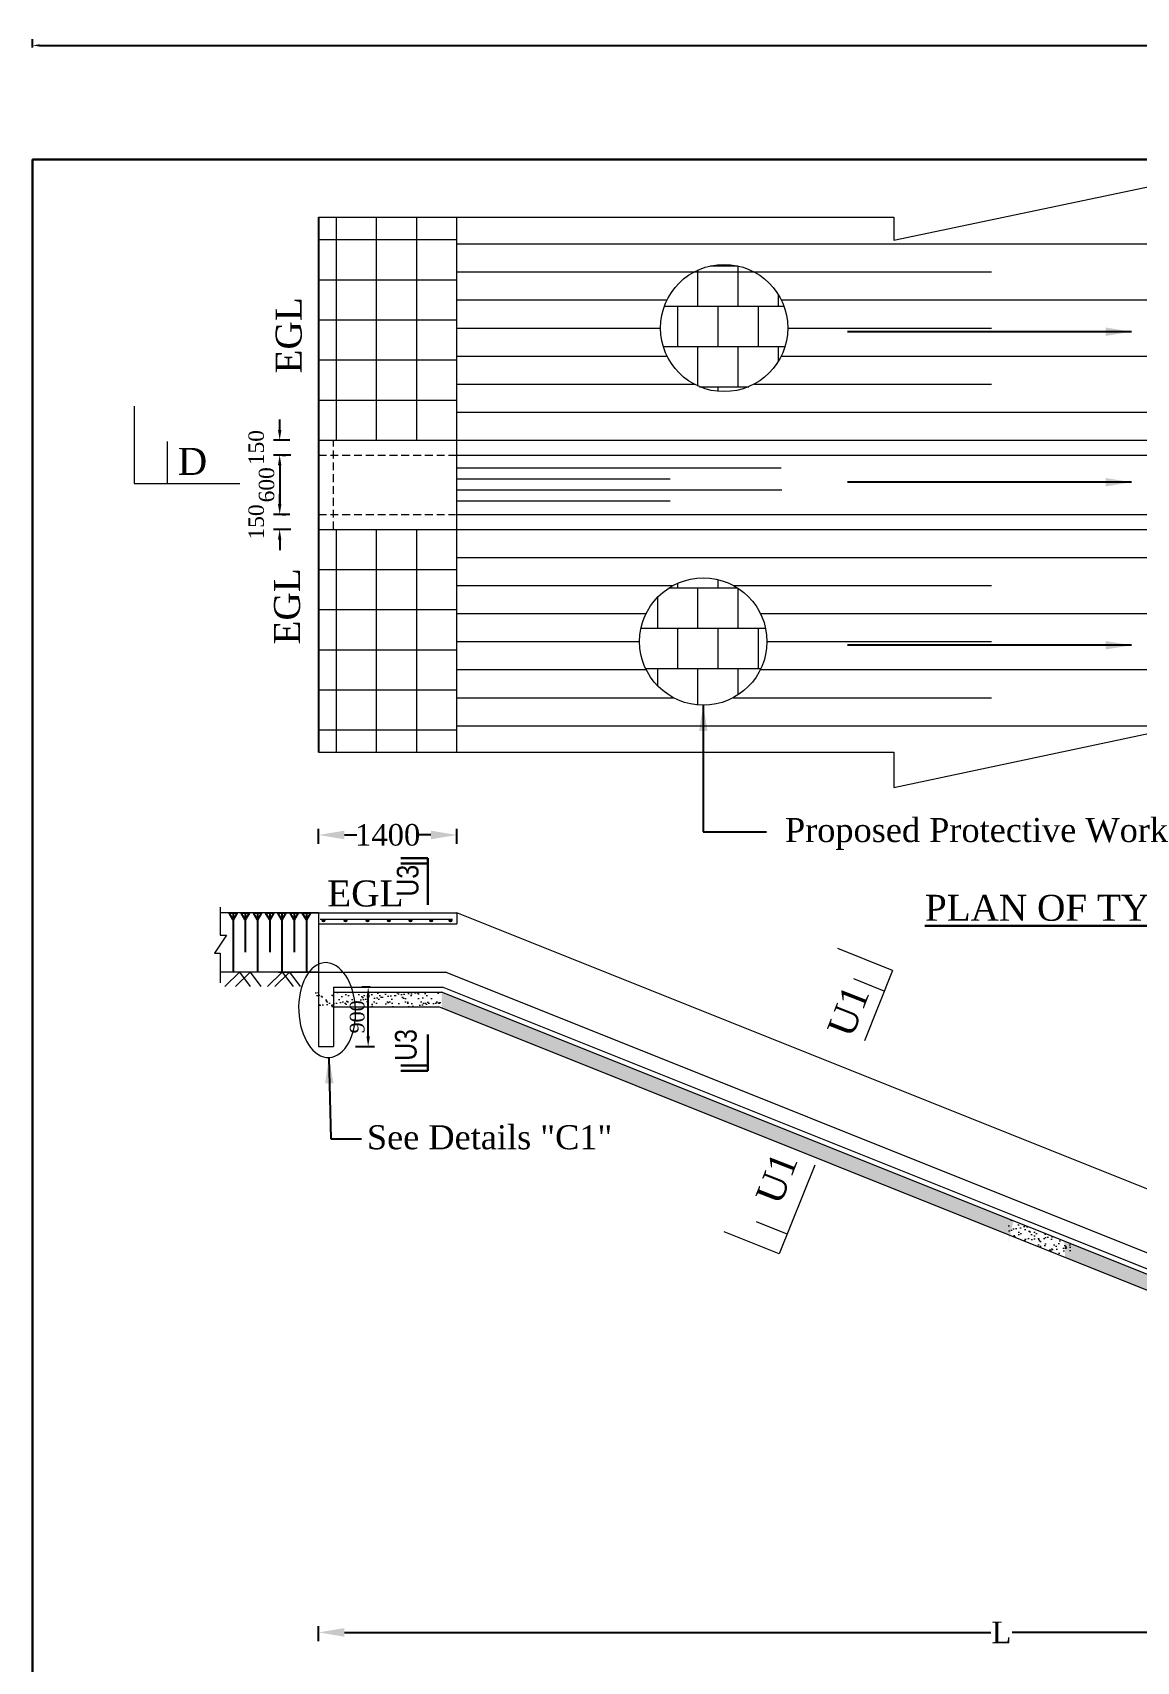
# Model space of a CAD drawing. Header units: metres. Extents: x -1354 to 3686, y -9962 to -7697.
# Drawn here: x 1433 to 1497.1, y -8998.7 to -8904.2 of the extents above; entities that cross this region are included whole.
import ezdxf

# ---------------------------------------------------------------- set-up
doc = ezdxf.new("R2010")
doc.units = ezdxf.units.M
doc.linetypes.add('DASHEDX2', pattern=[38.1, 25.4, -12.7])
doc.layers.add('Blocks', color=11, linetype='Continuous', lineweight=9)
doc.layers.add('Layer1', color=7, linetype='Continuous', lineweight=13)
doc.layers.add('LINE', color=7, linetype='Continuous')
doc.styles.get("Standard").update_dxf_attribs({"font": 'times.ttf'})
doc.styles.add('TIMES', font='ARIALN.TTF')
doc.dimstyles.get("Standard").update_dxf_attribs({"dimtxt": 0.5, "dimasz": 0.4075, "dimexe": 0.364, "dimexo": 0.219, "dimgap": 0.09, "dimtad": 0, "dimdec": 0, "dimlfac": 1000, "dimzin": 0, "dimdsep": 46, "dimtxsty": 'Standard', "dimcen": 0.09, "dimadec": 0, "dimazin": 0, "dimtfac": 1, "dimtdec": 0, "dimtofl": 0, "dimtmove": 0, "dimatfit": 3, "dimfxl": 1, "dimtolj": 1, "dimtzin": 0, "dimarcsym": 0})
pattern_1 = [(37.5, (1600.14405, -9607.9123), (-0.01840036, 0.56282522), [0, -0.443992, 0, -0.49657, 0, -0.4746625]), (7.5, (1600.14405, -9607.9123), (0.5169518, 0.8243489), [0, -0.239522, 0, -0.400177, 0, -0.1533525]), (327.5, (1599.78476, -9607.9123), (0.90964123, 0.00165276), [0, -0.14605, 0, -0.52578, 0, -0.686435]), (317.5, (1599.7848, -9607.9123), (0.8780899, 0.2563687), [0, -0.073025, 0, -0.344678, 0, -0.394335])]
pattern_2 = [(37.5, (1600.14405, -9612.56576), (-0.01840036, 0.56282522), [0, -0.443992, 0, -0.49657, 0, -0.4746625]), (7.5, (1600.14405, -9612.5658), (0.5169518, 0.8243489), [0, -0.239522, 0, -0.400177, 0, -0.1533525]), (327.5, (1599.78476, -9612.56576), (0.90964123, 0.00165276), [0, -0.14605, 0, -0.52578, 0, -0.686435]), (317.5, (1599.7848, -9612.5658), (0.8780899, 0.2563687), [0, -0.073025, 0, -0.344678, 0, -0.394335])]

# ---------------------------------------------------------------- blocks, each defined once
blk = doc.blocks.new('*D191')
at = {"layer": 'Blocks', "color": 0, "lineweight": -2, "ltscale": 0.5}
for p, q in [((1433.036, -8905.081), (1433.036, -8904.597)), ((1624.794, -8905.081), (1624.794, -8904.597))]:
    blk.add_line(p, q, dxfattribs=at)
at = {"layer": 'Blocks', "color": 0, "linetype": 'ByBlock', "lineweight": -2, "ltscale": 0.5}
for p, q in [((1433.443, -8904.961), (1527.475, -8904.961)), ((1624.387, -8904.961), (1530.355, -8904.961))]:
    blk.add_line(p, q, dxfattribs=at)
at = {"layer": 'Blocks', "color": 0, "linetype": 'ByBlock', "lineweight": -3, "ltscale": 0.5}
for points in [[(1433.443, -8904.893), (1433.443, -8905.029), (1433.036, -8904.961)], [(1624.387, -8904.893), (1624.387, -8905.029), (1624.794, -8904.961)]]:
    blk.add_solid(points, dxfattribs=at)
at = {"layer": 'Defpoints', "color": 0, "linetype": 'ByBlock', "lineweight": -3, "ltscale": 0.5}
for p in [(1624.794, -8904.961), (1433.036, -8911.588), (1624.794, -8911.588)]:
    blk.add_point(p, dxfattribs=at)
at = {"layer": 'Blocks', "color": 0, "linetype": 'ByBlock', "lineweight": -2, "ltscale": 0.5, "insert": (1528.915, -8904.961), "char_height": 0.5, "attachment_point": 5}
blk.add_mtext('\\A1;191.76 m', dxfattribs=at)
blk = doc.blocks.new('A$C734E4CAF')
at = {"layer": 'Blocks', "lineweight": 13, "ltscale": 0.002}
h = blk.add_hatch(dxfattribs=at)
h.set_pattern_fill('AR-B88', color=0, scale=0.01, style=0)
h.set_pattern_definition([(0, (108.2436, -569.4196), (0, 2.032), []), (90, (108.2436, -569.4196), (-1.016, 2.032), [2.032, -2.032])])
h.paths.add_polyline_path([(-3.211, 0, 1), (3.211, 0, 1)])
at = {"layer": 'Blocks', "color": 0, "lineweight": 13, "ltscale": 0.05}
blk.add_circle((0, 0), 3.211, dxfattribs=at)
blk = doc.blocks.new('*D213')
at = {"layer": 'Blocks', "color": 0, "lineweight": -2, "ltscale": 0.5}
for p, q in [((1447.52, -8928.735), (1447.738, -8928.735)), ((1447.374, -8929.335), (1447.374, -8931.585)), ((1447.52, -8932.185), (1447.738, -8932.185))]:
    blk.add_line(p, q, dxfattribs=at)
at = {"layer": 'Blocks', "color": 0, "lineweight": -3, "ltscale": 0.5}
for points in [[(1447.274, -8929.335), (1447.474, -8929.335), (1447.374, -8928.735)], [(1447.274, -8931.585), (1447.474, -8931.585), (1447.374, -8932.185)]]:
    blk.add_solid(points, dxfattribs=at)
at = {"layer": 'Defpoints', "color": 0, "lineweight": -3, "ltscale": 0.5}
for p in [(1447.301, -8928.735), (1447.301, -8932.185), (1447.374, -8932.185)]:
    blk.add_point(p, dxfattribs=at)
at = {"layer": 'Blocks', "color": 0, "lineweight": 30, "ltscale": 0.5, "insert": (1446.616, -8930.46), "char_height": 0.9, "attachment_point": 5, "rotation": 90}
blk.add_mtext('\\A1;600', dxfattribs=at)
blk = doc.blocks.new('*D214')
at = {"layer": 'Blocks', "color": 0, "lineweight": -2, "ltscale": 0.5}
for p, q in [((1447.374, -8927.273), (1447.374, -8926.673)), ((1447.964, -8927.873), (1447.01, -8927.873)), ((1448.012, -8928.735), (1447.01, -8928.735)), ((1447.374, -8929.335), (1447.374, -8929.935))]:
    blk.add_line(p, q, dxfattribs=at)
at = {"layer": 'Blocks', "color": 0, "lineweight": -3, "ltscale": 0.5}
for points in [[(1447.274, -8927.273), (1447.474, -8927.273), (1447.374, -8927.873)], [(1447.274, -8929.335), (1447.474, -8929.335), (1447.374, -8928.735)]]:
    blk.add_solid(points, dxfattribs=at)
at = {"layer": 'Defpoints', "color": 0, "lineweight": -3, "ltscale": 0.5}
for p in [(1447.374, -8928.735), (1448.183, -8927.873), (1448.231, -8928.735)]:
    blk.add_point(p, dxfattribs=at)
at = {"layer": 'Blocks', "color": 0, "lineweight": 30, "ltscale": 0.5, "insert": (1446.016, -8928.304), "char_height": 0.9, "attachment_point": 5, "rotation": 90}
blk.add_mtext('\\A1;150', dxfattribs=at)
blk = doc.blocks.new('*D215')
at = {"layer": 'Blocks', "color": 0, "lineweight": -2, "ltscale": 0.5}
for p, q in [((1447.374, -8931.585), (1447.374, -8930.985)), ((1447.964, -8932.185), (1447.01, -8932.185)), ((1448.012, -8933.048), (1447.01, -8933.048)), ((1447.374, -8933.648), (1447.374, -8934.248))]:
    blk.add_line(p, q, dxfattribs=at)
at = {"layer": 'Blocks', "color": 0, "lineweight": -3, "ltscale": 0.5}
for points in [[(1447.274, -8931.585), (1447.474, -8931.585), (1447.374, -8932.185)], [(1447.274, -8933.648), (1447.474, -8933.648), (1447.374, -8933.048)]]:
    blk.add_solid(points, dxfattribs=at)
at = {"layer": 'Defpoints', "color": 0, "lineweight": -3, "ltscale": 0.5}
for p in [(1448.183, -8932.185), (1447.374, -8933.048), (1448.231, -8933.048)]:
    blk.add_point(p, dxfattribs=at)
at = {"layer": 'Blocks', "color": 0, "lineweight": 30, "ltscale": 0.5, "insert": (1446.016, -8932.617), "char_height": 0.9, "attachment_point": 5, "rotation": 90}
blk.add_mtext('\\A1;150', dxfattribs=at)
blk = doc.blocks.new('*D226')
at = {"layer": 'Blocks', "color": 0, "lineweight": -2, "ltscale": 0.5}
for p, q in [((1452.622, -8959.617), (1452.145, -8959.617)), ((1452.509, -8962.467), (1452.509, -8960.217)), ((1451.769, -8963.067), (1452.873, -8963.067))]:
    blk.add_line(p, q, dxfattribs=at)
at = {"layer": 'Blocks', "color": 0, "lineweight": -3, "ltscale": 0.5}
for points in [[(1452.409, -8960.217), (1452.609, -8960.217), (1452.509, -8959.617)], [(1452.409, -8962.467), (1452.609, -8962.467), (1452.509, -8963.067)]]:
    blk.add_solid(points, dxfattribs=at)
at = {"layer": 'Defpoints', "color": 0, "lineweight": -3, "ltscale": 0.5}
for p in [(1452.509, -8959.617), (1452.841, -8959.617), (1451.55, -8963.067)]:
    blk.add_point(p, dxfattribs=at)
at = {"layer": 'Blocks', "color": 0, "lineweight": 30, "ltscale": 0.5, "insert": (1451.875, -8961.342), "char_height": 0.85, "attachment_point": 5, "rotation": 90}
blk.add_mtext('\\A1;900', dxfattribs=at)
blk = doc.blocks.new('*D227')
at = {"layer": 'Blocks', "color": 0, "lineweight": -2, "ltscale": 0.5}
for p, q in [((1528.878, -8992.988), (1528.878, -8997.43)), ((1449.631, -8997.57), (1449.631, -8996.702)), ((1451.131, -8997.066), (1488.639, -8997.066)), ((1527.378, -8997.066), (1489.87, -8997.066))]:
    blk.add_line(p, q, dxfattribs=at)
at = {"layer": 'Blocks', "color": 0, "lineweight": -3, "ltscale": 0.5}
for points in [[(1451.131, -8996.816), (1451.131, -8997.316), (1449.631, -8997.066)], [(1527.378, -8996.816), (1527.378, -8997.316), (1528.878, -8997.066)]]:
    blk.add_solid(points, dxfattribs=at)
at = {"layer": 'Defpoints', "color": 0, "lineweight": -3, "ltscale": 0.5}
for p in [(1528.878, -8992.769), (1528.878, -8997.066), (1449.631, -8997.789)]:
    blk.add_point(p, dxfattribs=at)
at = {"layer": 'Blocks', "color": 0, "lineweight": 30, "ltscale": 0.5, "insert": (1489.255, -8997.066), "char_height": 1.25, "attachment_point": 5}
blk.add_mtext('\\A1;L', dxfattribs=at)
blk = doc.blocks.new('*D228')
at = {"layer": 'Blocks', "color": 0, "lineweight": -2, "ltscale": 0.5}
for p, q in [((1449.631, -8951.289), (1449.631, -8950.421)), ((1457.653, -8951.289), (1457.653, -8950.421)), ((1451.131, -8950.785), (1451.847, -8950.785)), ((1456.153, -8950.785), (1455.437, -8950.785))]:
    blk.add_line(p, q, dxfattribs=at)
at = {"layer": 'Blocks', "color": 0, "lineweight": -3, "ltscale": 0.5}
for points in [[(1451.131, -8950.535), (1451.131, -8951.035), (1449.631, -8950.785)], [(1456.153, -8950.535), (1456.153, -8951.035), (1457.653, -8950.785)]]:
    blk.add_solid(points, dxfattribs=at)
at = {"layer": 'Defpoints', "color": 0, "lineweight": -3, "ltscale": 0.5}
for p in [(1457.653, -8950.785), (1449.631, -8951.508), (1457.653, -8951.508)]:
    blk.add_point(p, dxfattribs=at)
at = {"layer": 'Blocks', "color": 0, "lineweight": 30, "ltscale": 0.5, "insert": (1453.642, -8950.785), "char_height": 1.25, "attachment_point": 5}
blk.add_mtext('\\A1;1400', dxfattribs=at)
blk = doc.blocks.new('*D318')
at = {"layer": 'Blocks', "color": 0, "lineweight": -2, "ltscale": 0.5}
for p, q in [((1433.036, -8905.081), (1433.036, -8904.597)), ((1624.794, -8905.081), (1624.794, -8904.597))]:
    blk.add_line(p, q, dxfattribs=at)
at = {"layer": 'Blocks', "color": 0, "linetype": 'ByBlock', "lineweight": -2, "ltscale": 0.5}
for p, q in [((1433.443, -8904.961), (1527.475, -8904.961)), ((1624.387, -8904.961), (1530.355, -8904.961))]:
    blk.add_line(p, q, dxfattribs=at)
at = {"layer": 'Blocks', "color": 0, "linetype": 'ByBlock', "lineweight": -3, "ltscale": 0.5}
for points in [[(1433.443, -8904.893), (1433.443, -8905.029), (1433.036, -8904.961)], [(1624.387, -8904.893), (1624.387, -8905.029), (1624.794, -8904.961)]]:
    blk.add_solid(points, dxfattribs=at)
at = {"layer": 'Defpoints', "color": 0, "linetype": 'ByBlock', "lineweight": -3, "ltscale": 0.5}
for p in [(1624.794, -8904.961), (1433.036, -8911.588), (1624.794, -8911.588)]:
    blk.add_point(p, dxfattribs=at)
at = {"layer": 'Blocks', "color": 0, "linetype": 'ByBlock', "lineweight": -2, "ltscale": 0.5, "insert": (1528.915, -8904.961), "char_height": 0.5, "attachment_point": 5}
blk.add_mtext('\\A1;191.76 m', dxfattribs=at)
blk = doc.blocks.new('*D340')
at = {"layer": 'Blocks', "color": 0, "lineweight": -2, "ltscale": 0.5}
for p, q in [((1447.52, -8928.735), (1447.738, -8928.735)), ((1447.374, -8929.335), (1447.374, -8931.585)), ((1447.52, -8932.185), (1447.738, -8932.185))]:
    blk.add_line(p, q, dxfattribs=at)
at = {"layer": 'Blocks', "color": 0, "lineweight": -3, "ltscale": 0.5}
for points in [[(1447.274, -8929.335), (1447.474, -8929.335), (1447.374, -8928.735)], [(1447.274, -8931.585), (1447.474, -8931.585), (1447.374, -8932.185)]]:
    blk.add_solid(points, dxfattribs=at)
at = {"layer": 'Defpoints', "color": 0, "lineweight": -3, "ltscale": 0.5}
for p in [(1447.301, -8928.735), (1447.301, -8932.185), (1447.374, -8932.185)]:
    blk.add_point(p, dxfattribs=at)
at = {"layer": 'Blocks', "color": 0, "lineweight": 30, "ltscale": 0.5, "insert": (1446.616, -8930.46), "char_height": 0.9, "attachment_point": 5, "rotation": 90}
blk.add_mtext('\\A1;600', dxfattribs=at)
blk = doc.blocks.new('*D341')
at = {"layer": 'Blocks', "color": 0, "lineweight": -2, "ltscale": 0.5}
for p, q in [((1447.374, -8927.273), (1447.374, -8926.673)), ((1447.964, -8927.873), (1447.01, -8927.873)), ((1448.012, -8928.735), (1447.01, -8928.735)), ((1447.374, -8929.335), (1447.374, -8929.935))]:
    blk.add_line(p, q, dxfattribs=at)
at = {"layer": 'Blocks', "color": 0, "lineweight": -3, "ltscale": 0.5}
for points in [[(1447.274, -8927.273), (1447.474, -8927.273), (1447.374, -8927.873)], [(1447.274, -8929.335), (1447.474, -8929.335), (1447.374, -8928.735)]]:
    blk.add_solid(points, dxfattribs=at)
at = {"layer": 'Defpoints', "color": 0, "lineweight": -3, "ltscale": 0.5}
for p in [(1447.374, -8928.735), (1448.183, -8927.873), (1448.231, -8928.735)]:
    blk.add_point(p, dxfattribs=at)
at = {"layer": 'Blocks', "color": 0, "lineweight": 30, "ltscale": 0.5, "insert": (1446.016, -8928.304), "char_height": 0.9, "attachment_point": 5, "rotation": 90}
blk.add_mtext('\\A1;150', dxfattribs=at)
blk = doc.blocks.new('*D342')
at = {"layer": 'Blocks', "color": 0, "lineweight": -2, "ltscale": 0.5}
for p, q in [((1447.374, -8931.585), (1447.374, -8930.985)), ((1447.964, -8932.185), (1447.01, -8932.185)), ((1448.012, -8933.048), (1447.01, -8933.048)), ((1447.374, -8933.648), (1447.374, -8934.248))]:
    blk.add_line(p, q, dxfattribs=at)
at = {"layer": 'Blocks', "color": 0, "lineweight": -3, "ltscale": 0.5}
for points in [[(1447.274, -8931.585), (1447.474, -8931.585), (1447.374, -8932.185)], [(1447.274, -8933.648), (1447.474, -8933.648), (1447.374, -8933.048)]]:
    blk.add_solid(points, dxfattribs=at)
at = {"layer": 'Defpoints', "color": 0, "lineweight": -3, "ltscale": 0.5}
for p in [(1448.183, -8932.185), (1447.374, -8933.048), (1448.231, -8933.048)]:
    blk.add_point(p, dxfattribs=at)
at = {"layer": 'Blocks', "color": 0, "lineweight": 30, "ltscale": 0.5, "insert": (1446.016, -8932.617), "char_height": 0.9, "attachment_point": 5, "rotation": 90}
blk.add_mtext('\\A1;150', dxfattribs=at)
blk = doc.blocks.new('*D353')
at = {"layer": 'Blocks', "color": 0, "lineweight": -2, "ltscale": 0.5}
for p, q in [((1452.622, -8959.617), (1452.145, -8959.617)), ((1452.509, -8962.467), (1452.509, -8960.217)), ((1451.769, -8963.067), (1452.873, -8963.067))]:
    blk.add_line(p, q, dxfattribs=at)
at = {"layer": 'Blocks', "color": 0, "lineweight": -3, "ltscale": 0.5}
for points in [[(1452.409, -8960.217), (1452.609, -8960.217), (1452.509, -8959.617)], [(1452.409, -8962.467), (1452.609, -8962.467), (1452.509, -8963.067)]]:
    blk.add_solid(points, dxfattribs=at)
at = {"layer": 'Defpoints', "color": 0, "lineweight": -3, "ltscale": 0.5}
for p in [(1452.509, -8959.617), (1452.841, -8959.617), (1451.55, -8963.067)]:
    blk.add_point(p, dxfattribs=at)
at = {"layer": 'Blocks', "color": 0, "lineweight": 30, "ltscale": 0.5, "insert": (1451.875, -8961.342), "char_height": 0.85, "attachment_point": 5, "rotation": 90}
blk.add_mtext('\\A1;900', dxfattribs=at)
blk = doc.blocks.new('*D354')
at = {"layer": 'Blocks', "color": 0, "lineweight": -2, "ltscale": 0.5}
for p, q in [((1528.878, -8992.988), (1528.878, -8997.43)), ((1449.631, -8997.57), (1449.631, -8996.702)), ((1451.131, -8997.066), (1488.639, -8997.066)), ((1527.378, -8997.066), (1489.87, -8997.066))]:
    blk.add_line(p, q, dxfattribs=at)
at = {"layer": 'Blocks', "color": 0, "lineweight": -3, "ltscale": 0.5}
for points in [[(1451.131, -8996.816), (1451.131, -8997.316), (1449.631, -8997.066)], [(1527.378, -8996.816), (1527.378, -8997.316), (1528.878, -8997.066)]]:
    blk.add_solid(points, dxfattribs=at)
at = {"layer": 'Defpoints', "color": 0, "lineweight": -3, "ltscale": 0.5}
for p in [(1528.878, -8992.769), (1528.878, -8997.066), (1449.631, -8997.789)]:
    blk.add_point(p, dxfattribs=at)
at = {"layer": 'Blocks', "color": 0, "lineweight": 30, "ltscale": 0.5, "insert": (1489.255, -8997.066), "char_height": 1.25, "attachment_point": 5}
blk.add_mtext('\\A1;L', dxfattribs=at)
blk = doc.blocks.new('*D355')
at = {"layer": 'Blocks', "color": 0, "lineweight": -2, "ltscale": 0.5}
for p, q in [((1449.631, -8951.289), (1449.631, -8950.421)), ((1457.653, -8951.289), (1457.653, -8950.421)), ((1451.131, -8950.785), (1451.847, -8950.785)), ((1456.153, -8950.785), (1455.437, -8950.785))]:
    blk.add_line(p, q, dxfattribs=at)
at = {"layer": 'Blocks', "color": 0, "lineweight": -3, "ltscale": 0.5}
for points in [[(1451.131, -8950.535), (1451.131, -8951.035), (1449.631, -8950.785)], [(1456.153, -8950.535), (1456.153, -8951.035), (1457.653, -8950.785)]]:
    blk.add_solid(points, dxfattribs=at)
at = {"layer": 'Defpoints', "color": 0, "lineweight": -3, "ltscale": 0.5}
for p in [(1457.653, -8950.785), (1449.631, -8951.508), (1457.653, -8951.508)]:
    blk.add_point(p, dxfattribs=at)
at = {"layer": 'Blocks', "color": 0, "lineweight": 30, "ltscale": 0.5, "insert": (1453.642, -8950.785), "char_height": 1.25, "attachment_point": 5}
blk.add_mtext('\\A1;1400', dxfattribs=at)

msp = doc.modelspace()

# ---------------------------------------------------------------- hatches: boundary and pattern name
at = {"layer": 'Blocks', "lineweight": 13, "ltscale": 0.05}
for points in [[(1449.837862, -8955.754741, 1), (1449.992168, -8955.754741, 1)], [(1449.837862, -8955.754741, 1), (1449.992168, -8955.754741, 1)], [(1451.115309, -8955.754741, 1), (1451.269615, -8955.754741, 1)], [(1451.115309, -8955.754741, 1), (1451.269615, -8955.754741, 1)], [(1452.394154, -8955.754741, 1), (1452.548461, -8955.754741, 1)], [(1452.394154, -8955.754741, 1), (1452.548461, -8955.754741, 1)], [(1453.63226, -8955.754741, 1), (1453.786567, -8955.754741, 1)], [(1453.63226, -8955.754741, 1), (1453.786567, -8955.754741, 1)], [(1454.884529, -8955.754741, 1), (1455.038835, -8955.754741, 1)], [(1454.884529, -8955.754741, 1), (1455.038835, -8955.754741, 1)], [(1456.086091, -8955.754741, 1), (1456.240398, -8955.754741, 1)], [(1456.086091, -8955.754741, 1), (1456.240398, -8955.754741, 1)], [(1457.203551, -8955.754741, 1), (1457.357858, -8955.754741, 1)], [(1457.203551, -8955.754741, 1), (1457.357858, -8955.754741, 1)]]:
    msp.add_hatch(color=0, dxfattribs=at).paths.add_polyline_path(points)
at = {"layer": 'Blocks', "lineweight": 5, "ltscale": 0.05}
h = msp.add_hatch(dxfattribs=at)
h.set_pattern_fill('AR-SAND', color=0, scale=0.0115, style=0)
h.set_pattern_definition(pattern_1)
edge = h.paths.add_edge_path()
edge.add_line((1456.766782, -8959.904422), (1449.296151, -8959.904422))
edge.add_ellipse((1447.797077, -8960.94674), major_axis=(0.120804, -2.752532), ratio=0.598963303, start_angle=92.23859277, end_angle=110.73779782, ccw=False)
edge.add_line((1449.439766, -8960.766922), (1456.600679, -8960.766922))
edge.add_line((1456.600679, -8960.766922), (1456.766782, -8960.833363))
edge.add_line((1456.766782, -8960.833363), (1456.766782, -8959.904422))
h.paths.add_polyline_path([(1449.380815, -8962.616302), (1449.380815, -8960.067543), (1450.866798, -8960.067543), (1450.866798, -8962.616302)], flags=9)
h = msp.add_hatch(dxfattribs=at)
h.set_pattern_fill('AR-SAND', color=0, scale=0.0115, style=0)
h.set_pattern_definition(pattern_1)
edge = h.paths.add_edge_path()
edge.add_line((1456.766782, -8959.904422), (1449.296151, -8959.904422))
edge.add_ellipse((1447.797077, -8960.94674), major_axis=(0.120804, -2.752532), ratio=0.598963303, start_angle=92.23859277, end_angle=110.73779782, ccw=False)
edge.add_line((1449.439766, -8960.766922), (1456.600679, -8960.766922))
edge.add_line((1456.600679, -8960.766922), (1456.766782, -8960.833363))
edge.add_line((1456.766782, -8960.833363), (1456.766782, -8959.904422))
h.paths.add_polyline_path([(1449.380815, -8962.616302), (1449.380815, -8960.067543), (1450.866798, -8960.067543), (1450.866798, -8962.616302)], flags=9)
h = msp.add_hatch(dxfattribs=at)
h.set_pattern_fill('AR-SAND', color=0, scale=0.0115, style=0)
h.set_pattern_definition(pattern_1)
edge = h.paths.add_edge_path()
edge.add_line((1456.766782, -8959.904422), (1456.766782, -8960.833363))
edge.add_line((1456.766782, -8960.833363), (1489.707126, -8974.009501))
edge.add_ellipse((1491.287971, -8974.937052), major_axis=(0.120804, -2.752532), ratio=0.598963303, start_angle=228.94664793, end_angle=248.80820933, ccw=False)
edge.add_line((1489.965375, -8973.183859), (1456.766782, -8959.904422))
h = msp.add_hatch(dxfattribs=at)
h.set_pattern_fill('AR-SAND', color=0, scale=0.0115, style=0)
h.set_pattern_definition(pattern_1)
edge = h.paths.add_edge_path()
edge.add_line((1456.766782, -8959.904422), (1456.766782, -8960.833363))
edge.add_line((1456.766782, -8960.833363), (1489.707126, -8974.009501))
edge.add_ellipse((1491.287971, -8974.937052), major_axis=(0.120804, -2.752532), ratio=0.598963303, start_angle=228.94664793, end_angle=248.80820933, ccw=False)
edge.add_line((1489.965375, -8973.183859), (1456.766782, -8959.904422))
h = msp.add_hatch(dxfattribs=at)
h.set_pattern_fill('AR-SAND', color=0, scale=0.0115, style=0)
h.set_pattern_definition(pattern_2)
h.paths.add_polyline_path([(1490.858911, -8974.470215), (1490.858911, -8973.541274), (1489.653791, -8973.059226), (1489.653791, -8973.988167)])
h = msp.add_hatch(dxfattribs=at)
h.set_pattern_fill('AR-SAND', color=0, scale=0.0115, style=0)
h.set_pattern_definition(pattern_2)
h.paths.add_polyline_path([(1490.858911, -8974.470215), (1490.858911, -8973.541274), (1489.653791, -8973.059226), (1489.653791, -8973.988167)])
h = msp.add_hatch(dxfattribs=at)
h.set_pattern_fill('AR-SAND', color=0, scale=0.0115, style=0)
h.set_pattern_definition(pattern_2)
h.paths.add_polyline_path([(1490.858911, -8974.470215), (1491.721411, -8974.815215), (1491.721411, -8973.886274), (1490.858911, -8973.541274)])
h = msp.add_hatch(dxfattribs=at)
h.set_pattern_fill('AR-SAND', color=0, scale=0.0115, style=0)
h.set_pattern_definition(pattern_2)
h.paths.add_polyline_path([(1490.858911, -8974.470215), (1491.721411, -8974.815215), (1491.721411, -8973.886274), (1490.858911, -8973.541274)])
h = msp.add_hatch(dxfattribs=at)
h.set_pattern_fill('AR-SAND', color=0, scale=0.0115, style=0)
h.set_pattern_definition(pattern_1)
h.paths.add_polyline_path([(1531.111366, -8991.79579), (1531.111366, -8989.250554), (1532.59735, -8989.250554), (1532.59735, -8991.79579)], flags=9)
h.paths.add_polyline_path([(1491.69214, -8976.576006), (1491.69214, -8974.027247), (1493.178123, -8974.027247), (1493.178123, -8976.576006)], flags=9)
h.paths.add_polyline_path([(1528.863252, -8989.516922), (1528.863252, -8988.654422), (1528.641782, -8988.654422), (1492.885039, -8974.351725), (1492.887327, -8974.366307), (1492.889567, -8974.380905), (1492.891761, -8974.39552), (1492.893908, -8974.41015), (1492.896007, -8974.424796), (1492.89806, -8974.439457), (1492.900065, -8974.454133), (1492.902023, -8974.468823), (1492.903934, -8974.483526), (1492.905797, -8974.498243), (1492.907612, -8974.512973), (1492.909381, -8974.527715), (1492.911101, -8974.542469), (1492.912774, -8974.557235), (1492.914399, -8974.572012), (1492.915977, -8974.586799), (1492.917507, -8974.601597), (1492.918989, -8974.616405), (1492.920423, -8974.631222), (1492.921809, -8974.646048), (1492.923148, -8974.660883), (1492.924438, -8974.675726), (1492.925681, -8974.690576), (1492.926875, -8974.705434), (1492.928021, -8974.720298), (1492.929119, -8974.735169), (1492.930169, -8974.750045), (1492.931171, -8974.764928), (1492.932125, -8974.779815), (1492.93303, -8974.794707), (1492.933887, -8974.809603), (1492.934696, -8974.824503), (1492.935456, -8974.839406), (1492.936169, -8974.854312), (1492.936832, -8974.86922), (1492.937448, -8974.88413), (1492.938015, -8974.899042), (1492.938534, -8974.913955), (1492.939004, -8974.928869), (1492.939426, -8974.943783), (1492.939799, -8974.958697), (1492.940124, -8974.97361), (1492.9404, -8974.988522), (1492.940628, -8975.003432), (1492.940808, -8975.018341), (1492.940939, -8975.033247), (1492.941021, -8975.048151), (1492.941055, -8975.063051), (1492.941041, -8975.077947), (1492.940978, -8975.092839), (1492.940866, -8975.107727), (1492.940706, -8975.12261), (1492.940498, -8975.137487), (1492.940241, -8975.152358), (1492.939935, -8975.167224), (1492.939581, -8975.182082), (1492.939179, -8975.196933), (1492.938728, -8975.211776), (1492.938229, -8975.226612), (1492.937681, -8975.241439), (1492.937085, -8975.256257), (1492.936441, -8975.271066), (1492.935748, -8975.285864), (1492.935007, -8975.300653), (1528.475679, -8989.516922)])
h = msp.add_hatch(dxfattribs=at)
h.set_pattern_fill('AR-SAND', color=0, scale=0.0115, style=0)
h.set_pattern_definition(pattern_1)
h.paths.add_polyline_path([(1531.111366, -8991.79579), (1531.111366, -8989.250554), (1532.59735, -8989.250554), (1532.59735, -8991.79579)], flags=9)
h.paths.add_polyline_path([(1491.69214, -8976.576006), (1491.69214, -8974.027247), (1493.178123, -8974.027247), (1493.178123, -8976.576006)], flags=9)
h.paths.add_polyline_path([(1528.863252, -8989.516922), (1528.863252, -8988.654422), (1528.641782, -8988.654422), (1492.885039, -8974.351725), (1492.887327, -8974.366307), (1492.889567, -8974.380905), (1492.891761, -8974.39552), (1492.893908, -8974.41015), (1492.896007, -8974.424796), (1492.89806, -8974.439457), (1492.900065, -8974.454133), (1492.902023, -8974.468823), (1492.903934, -8974.483526), (1492.905797, -8974.498243), (1492.907612, -8974.512973), (1492.909381, -8974.527715), (1492.911101, -8974.542469), (1492.912774, -8974.557235), (1492.914399, -8974.572012), (1492.915977, -8974.586799), (1492.917507, -8974.601597), (1492.918989, -8974.616405), (1492.920423, -8974.631222), (1492.921809, -8974.646048), (1492.923148, -8974.660883), (1492.924438, -8974.675726), (1492.925681, -8974.690576), (1492.926875, -8974.705434), (1492.928021, -8974.720298), (1492.929119, -8974.735169), (1492.930169, -8974.750045), (1492.931171, -8974.764928), (1492.932125, -8974.779815), (1492.93303, -8974.794707), (1492.933887, -8974.809603), (1492.934696, -8974.824503), (1492.935456, -8974.839406), (1492.936169, -8974.854312), (1492.936832, -8974.86922), (1492.937448, -8974.88413), (1492.938015, -8974.899042), (1492.938534, -8974.913955), (1492.939004, -8974.928869), (1492.939426, -8974.943783), (1492.939799, -8974.958697), (1492.940124, -8974.97361), (1492.9404, -8974.988522), (1492.940628, -8975.003432), (1492.940808, -8975.018341), (1492.940939, -8975.033247), (1492.941021, -8975.048151), (1492.941055, -8975.063051), (1492.941041, -8975.077947), (1492.940978, -8975.092839), (1492.940866, -8975.107727), (1492.940706, -8975.12261), (1492.940498, -8975.137487), (1492.940241, -8975.152358), (1492.939935, -8975.167224), (1492.939581, -8975.182082), (1492.939179, -8975.196933), (1492.938728, -8975.211776), (1492.938229, -8975.226612), (1492.937681, -8975.241439), (1492.937085, -8975.256257), (1492.936441, -8975.271066), (1492.935748, -8975.285864), (1492.935007, -8975.300653), (1528.475679, -8989.516922)])
h = msp.add_hatch(dxfattribs=at)
h.set_pattern_fill('AR-SAND', color=0, scale=0.0115, style=0)
h.set_pattern_definition(pattern_2)
h.paths.add_polyline_path([(1491.721411, -8974.815215), (1493.275989, -8975.437046), (1493.288816, -8974.513236), (1491.721411, -8973.886274)])
h = msp.add_hatch(dxfattribs=at)
h.set_pattern_fill('AR-SAND', color=0, scale=0.0115, style=0)
h.set_pattern_definition(pattern_2)
h.paths.add_polyline_path([(1491.721411, -8974.815215), (1493.275989, -8975.437046), (1493.288816, -8974.513236), (1491.721411, -8973.886274)])

# ---------------------------------------------------------------- linework, layer by layer
at = {"color": 0, "linetype": 'Continuous', "lineweight": -3, "ltscale": 0.5}
msp.add_line((1449.631411, -8914.935389), (1449.631411, -8945.985389), dxfattribs=at)
msp.add_line((1449.631411, -8914.935389), (1449.631411, -8945.985389), dxfattribs=at)
at = {"layer": 'Blocks', "color": 0, "lineweight": 13, "ltscale": 0.05}
for p, q in [((1449.631411, -8914.935389), (1457.652661, -8914.935389)), ((1449.631411, -8914.935389), (1457.652661, -8914.935389)), ((1450.666411, -8927.872889), (1450.666411, -8914.935389)), ((1450.666411, -8927.872889), (1450.666411, -8914.935389)), ((1450.666411, -8927.872889), (1450.666411, -8914.935389)), ((1450.666411, -8927.872889), (1450.666411, -8914.935389)), ((1452.995161, -8927.872889), (1452.995161, -8914.935389)), ((1452.995161, -8927.872889), (1452.995161, -8914.935389)), ((1455.323911, -8927.872889), (1455.323911, -8914.935389)), ((1455.323911, -8927.872889), (1455.323911, -8914.935389)), ((1457.652661, -8945.985389), (1457.652661, -8914.935389)), ((1457.652661, -8945.985389), (1457.652661, -8914.935389)), ((1449.631411, -8916.229139), (1457.652661, -8916.229139)), ((1449.631411, -8916.229139), (1457.652661, -8916.229139)), ((1457.652661, -8916.477237), (1519.695291, -8916.477237)), ((1457.652661, -8916.477237), (1519.695291, -8916.477237)), ((1457.652661, -8918.105187), (1488.673976, -8918.105187)), ((1457.652661, -8918.105187), (1488.673976, -8918.105187)), ((1449.631411, -8918.557889), (1457.652661, -8918.557889)), ((1449.631411, -8918.557889), (1457.652661, -8918.557889)), ((1457.652661, -8919.733137), (1469.849369, -8919.733137)), ((1457.652661, -8919.733137), (1469.849369, -8919.733137)), ((1476.477267, -8919.733137), (1519.695291, -8919.733137)), ((1476.477267, -8919.733137), (1519.695291, -8919.733137)), ((1449.631411, -8920.886639), (1457.652661, -8920.886639)), ((1449.631411, -8920.886639), (1457.652661, -8920.886639)), ((1457.652661, -8921.361088), (1469.4711, -8921.361088)), ((1457.652661, -8921.361088), (1469.4711, -8921.361088)), ((1476.855537, -8921.361088), (1488.673976, -8921.361088)), ((1476.855537, -8921.361088), (1488.673976, -8921.361088)), ((1457.652661, -8922.989038), (1469.849369, -8922.989038)), ((1457.652661, -8922.989038), (1469.849369, -8922.989038)), ((1476.477267, -8922.989038), (1519.695291, -8922.989038)), ((1476.477267, -8922.989038), (1519.695291, -8922.989038)), ((1449.631411, -8923.215389), (1457.652661, -8923.215389)), ((1449.631411, -8923.215389), (1457.652661, -8923.215389)), ((1457.652661, -8924.616988), (1471.422172, -8924.616988)), ((1457.652661, -8924.616988), (1471.422172, -8924.616988)), ((1474.904465, -8924.616988), (1488.673976, -8924.616988)), ((1474.904465, -8924.616988), (1488.673976, -8924.616988)), ((1438.935496, -8925.897144), (1438.935496, -8930.388045)), ((1438.935496, -8925.897144), (1438.935496, -8930.388045)), ((1449.631411, -8925.544139), (1457.652661, -8925.544139)), ((1449.631411, -8925.544139), (1457.652661, -8925.544139)), ((1457.652661, -8926.244939), (1519.695291, -8926.244939)), ((1457.652661, -8926.244939), (1519.695291, -8926.244939)), ((1440.866695, -8930.388045), (1440.866695, -8927.946479)), ((1440.866695, -8930.388045), (1440.866695, -8927.946479)), ((1449.631411, -8927.872889), (1528.863252, -8927.872889)), ((1449.631411, -8927.872889), (1528.863252, -8927.872889)), ((1457.561415, -8928.735389), (1528.863252, -8928.735389)), ((1457.561415, -8928.735389), (1528.863252, -8928.735389)), ((1457.652661, -8929.473565), (1476.477118, -8929.473565)), ((1457.652661, -8929.473565), (1476.477118, -8929.473565)), ((1438.935496, -8930.388045), (1445.065952, -8930.388045)), ((1438.935496, -8930.388045), (1445.065952, -8930.388045)), ((1457.652661, -8930.11373), (1470.030658, -8930.11373)), ((1457.652661, -8930.11373), (1470.030658, -8930.11373)), ((1457.652661, -8930.753894), (1476.518254, -8930.753894)), ((1457.652661, -8930.753894), (1476.518254, -8930.753894)), ((1457.652661, -8931.394059), (1470.030658, -8931.394059)), ((1457.652661, -8931.394059), (1470.030658, -8931.394059)), ((1457.609502, -8932.185389), (1528.863252, -8932.185389)), ((1457.609502, -8932.185389), (1528.863252, -8932.185389)), ((1449.631411, -8933.047889), (1528.863252, -8933.047889)), ((1449.631411, -8933.047889), (1528.863252, -8933.047889)), ((1450.666411, -8945.985389), (1450.666411, -8933.047889)), ((1450.666411, -8945.985389), (1450.666411, -8933.047889)), ((1450.666411, -8945.985389), (1450.666411, -8933.047889)), ((1450.666411, -8945.985389), (1450.666411, -8933.047889)), ((1452.995161, -8945.985389), (1452.995161, -8933.047889)), ((1452.995161, -8945.985389), (1452.995161, -8933.047889)), ((1455.323911, -8945.985389), (1455.323911, -8933.047889)), ((1455.323911, -8945.985389), (1455.323911, -8933.047889)), ((1457.652661, -8934.675839), (1519.695291, -8934.675839)), ((1457.652661, -8934.675839), (1519.695291, -8934.675839)), ((1449.631411, -8935.376639), (1457.652661, -8935.376639)), ((1449.631411, -8935.376639), (1457.652661, -8935.376639)), ((1457.652661, -8936.30379), (1470.213499, -8936.30379)), ((1457.652661, -8936.30379), (1470.213499, -8936.30379)), ((1473.695792, -8936.30379), (1488.673976, -8936.30379)), ((1473.695792, -8936.30379), (1488.673976, -8936.30379)), ((1449.631411, -8937.705389), (1457.652661, -8937.705389)), ((1449.631411, -8937.705389), (1457.652661, -8937.705389)), ((1457.652661, -8937.93174), (1468.640696, -8937.93174)), ((1457.652661, -8937.93174), (1468.640696, -8937.93174)), ((1475.268594, -8937.93174), (1519.695291, -8937.93174)), ((1475.268594, -8937.93174), (1519.695291, -8937.93174)), ((1449.631411, -8940.034139), (1457.652661, -8940.034139)), ((1449.631411, -8940.034139), (1457.652661, -8940.034139)), ((1457.652661, -8939.559691), (1468.262427, -8939.559691)), ((1457.652661, -8939.559691), (1468.262427, -8939.559691)), ((1475.646864, -8939.559691), (1488.673976, -8939.559691)), ((1475.646864, -8939.559691), (1488.673976, -8939.559691)), ((1457.652661, -8941.187641), (1468.640696, -8941.187641)), ((1457.652661, -8941.187641), (1468.640696, -8941.187641)), ((1475.268594, -8941.187641), (1519.695291, -8941.187641)), ((1475.268594, -8941.187641), (1519.695291, -8941.187641)), ((1449.631411, -8942.362889), (1457.652661, -8942.362889)), ((1449.631411, -8942.362889), (1457.652661, -8942.362889)), ((1457.652661, -8942.815591), (1470.213499, -8942.815591)), ((1457.652661, -8942.815591), (1470.213499, -8942.815591)), ((1473.695792, -8942.815591), (1488.673976, -8942.815591)), ((1473.695792, -8942.815591), (1488.673976, -8942.815591)), ((1449.631411, -8944.691639), (1457.652661, -8944.691639)), ((1449.631411, -8944.691639), (1457.652661, -8944.691639)), ((1457.652661, -8944.443542), (1519.695291, -8944.443542)), ((1457.652661, -8944.443542), (1519.695291, -8944.443542)), ((1449.631411, -8945.985389), (1457.652661, -8945.985389)), ((1449.631411, -8945.985389), (1457.652661, -8945.985389)), ((1449.631411, -8955.304422), (1443.920059, -8955.304422)), ((1449.631411, -8955.304422), (1443.920059, -8955.304422)), ((1447.302661, -8955.304422), (1457.652661, -8955.304422)), ((1447.302661, -8955.304422), (1457.652661, -8955.304422)), ((1449.631411, -8955.304422), (1449.631411, -8963.066922)), ((1449.631411, -8955.304422), (1449.631411, -8963.066922)), ((1449.631411, -8955.938765), (1457.652661, -8955.938765)), ((1449.631411, -8955.938765), (1457.652661, -8955.938765)), ((1449.715128, -8955.6739), (1457.405809, -8955.6739)), ((1449.715128, -8955.6739), (1457.405809, -8955.6739)), ((1529.725752, -8984.133658), (1457.652661, -8955.304422)), ((1457.652661, -8955.304422), (1457.652661, -8955.938765)), ((1529.725752, -8984.133658), (1457.652661, -8955.304422)), ((1457.652661, -8955.304422), (1457.652661, -8955.938765)), ((1482.936534, -8958.648335), (1479.751913, -8957.374487)), ((1482.936534, -8958.648335), (1479.751913, -8957.374487)), ((1449.631411, -8958.754422), (1443.920059, -8958.754422)), ((1449.631411, -8958.754422), (1443.920059, -8958.754422)), ((1447.302661, -8958.754422), (1456.988252, -8958.754422)), ((1447.302661, -8958.754422), (1456.988252, -8958.754422)), ((1529.725752, -8987.849422), (1456.988252, -8958.754422)), ((1529.725752, -8987.849422), (1456.988252, -8958.754422)), ((1482.936534, -8958.648335), (1481.306104, -8962.724411)), ((1482.936534, -8958.648335), (1481.306104, -8962.724411)), ((1450.493911, -8959.616922), (1456.822149, -8959.616922)), ((1450.493911, -8959.616922), (1450.493911, -8963.066922)), ((1450.493911, -8959.616922), (1456.822149, -8959.616922)), ((1450.493911, -8959.616922), (1450.493911, -8963.066922)), ((1450.493911, -8959.904422), (1456.766782, -8959.904422)), ((1450.493911, -8959.904422), (1456.766782, -8959.904422)), ((1490.858911, -8973.541274), (1456.766782, -8959.904422)), ((1490.858911, -8973.541274), (1456.766782, -8959.904422)), ((1490.858911, -8973.231627), (1456.822149, -8959.616922)), ((1490.858911, -8973.231627), (1456.822149, -8959.616922)), ((1482.457611, -8959.845644), (1480.683139, -8959.135855)), ((1482.457611, -8959.845644), (1480.683139, -8959.135855)), ((1450.493911, -8960.766922), (1456.600679, -8960.766922)), ((1450.493911, -8960.766922), (1456.600679, -8960.766922)), ((1490.858911, -8974.470215), (1456.600679, -8960.766922)), ((1490.858911, -8974.470215), (1456.600679, -8960.766922)), ((1449.631411, -8963.066922), (1450.493911, -8963.066922)), ((1449.631411, -8963.066922), (1450.493911, -8963.066922)), ((1478.417462, -8969.946015), (1476.356439, -8975.098573)), ((1478.417462, -8969.946015), (1476.356439, -8975.098573)), ((1476.356439, -8975.098573), (1473.171818, -8973.824725)), ((1476.356439, -8975.098573), (1473.171818, -8973.824725)), ((1476.818603, -8973.943161), (1475.044132, -8973.233373)), ((1476.818603, -8973.943161), (1475.044132, -8973.233373)), ((1528.863252, -8988.433363), (1490.858911, -8973.231627)), ((1528.863252, -8988.433363), (1490.858911, -8973.231627)), ((1528.863252, -8988.74301), (1490.858911, -8973.541274)), ((1528.863252, -8988.74301), (1490.858911, -8973.541274)), ((1528.863252, -8989.671951), (1490.858911, -8974.470215)), ((1528.863252, -8989.671951), (1490.858911, -8974.470215))]:
    msp.add_line(p, q, dxfattribs=at)
at = {"layer": 'Blocks', "color": 0, "linetype": 'DASHEDX2', "lineweight": 15, "ltscale": 0.018}
for p, q in [((1449.631411, -8928.735389), (1457.539733, -8928.735389)), ((1449.631411, -8928.735389), (1457.539733, -8928.735389)), ((1450.493911, -8933.047889), (1450.493911, -8927.872889)), ((1450.493911, -8933.047889), (1450.493911, -8927.872889)), ((1449.631411, -8932.185389), (1457.580999, -8932.185389)), ((1449.631411, -8932.185389), (1457.580999, -8932.185389))]:
    msp.add_line(p, q, dxfattribs=at)
at = {"layer": 'Blocks', "color": 0, "lineweight": 13, "ltscale": 0.05}
for points in [[(1449.631411, -8914.935389), (1483.001691, -8914.935389), (1483.001691, -8916.256351), (1499.144361, -8912.881705), (1499.144361, -8914.935389), (1552.131887, -8914.935389)], [(1449.631411, -8914.935389), (1483.001691, -8914.935389), (1483.001691, -8916.256351), (1499.144361, -8912.881705), (1499.144361, -8914.935389), (1552.131887, -8914.935389)], [(1449.631411, -8945.985389), (1483.001691, -8945.985389), (1483.001691, -8948.036219), (1499.144361, -8944.598176), (1499.144361, -8945.985389), (1552.131887, -8945.985389)], [(1449.631411, -8945.985389), (1483.001691, -8945.985389), (1483.001691, -8948.036219), (1499.144361, -8944.598176), (1499.144361, -8945.985389), (1552.131887, -8945.985389)], [(1443.920059, -8954.970311), (1443.920059, -8956.604083), (1444.297101, -8956.604083), (1443.594899, -8957.638329), (1443.920059, -8957.638329), (1443.920059, -8959.366911)], [(1443.920059, -8954.970311), (1443.920059, -8956.604083), (1444.297101, -8956.604083), (1443.594899, -8957.638329), (1443.920059, -8957.638329), (1443.920059, -8959.366911)], [(1444.18571, -8959.572489), (1445.044021, -8958.754422), (1445.669612, -8959.583529)], [(1444.18571, -8959.572489), (1445.044021, -8958.754422), (1445.669612, -8959.583529)], [(1444.803329, -8959.572489), (1445.661639, -8958.754422), (1446.287231, -8959.583529)], [(1444.803329, -8959.572489), (1445.661639, -8958.754422), (1446.287231, -8959.583529)], [(1446.669589, -8959.572489), (1447.5279, -8958.754422), (1448.153491, -8959.583529)], [(1446.669589, -8959.572489), (1447.5279, -8958.754422), (1448.153491, -8959.583529)], [(1447.084647, -8959.572489), (1447.942958, -8958.754422), (1448.56855, -8959.583529)], [(1447.084647, -8959.572489), (1447.942958, -8958.754422), (1448.56855, -8959.583529)]]:
    msp.add_lwpolyline(points, dxfattribs=at)
for centre in [(1449.915015, -8955.754741), (1449.915015, -8955.754741), (1451.192462, -8955.754741), (1451.192462, -8955.754741), (1452.471308, -8955.754741), (1452.471308, -8955.754741), (1453.709413, -8955.754741), (1453.709413, -8955.754741), (1454.961682, -8955.754741), (1454.961682, -8955.754741), (1456.163244, -8955.754741), (1456.163244, -8955.754741), (1457.280704, -8955.754741), (1457.280704, -8955.754741)]:
    msp.add_circle(centre, 0.077153, dxfattribs=at)
at = {"layer": 'Blocks', "color": 0, "lineweight": 13, "ltscale": 0.05, "extrusion": (0, 0, -1)}
msp.add_ellipse((1450.125827, -8960.94674), major_axis=(0.120804, -2.752532), ratio=0.598963303, dxfattribs=at)
msp.add_ellipse((1450.125827, -8960.94674), major_axis=(0.120804, -2.752532), ratio=0.598963303, dxfattribs=at)
at = {"layer": 'Layer1', "color": 7, "lineweight": 30}
for p, q in [((1455.976248, -8952.133486), (1454.40977, -8952.133486)), ((1455.976248, -8952.133486), (1454.40977, -8952.133486)), ((1455.976248, -8954.843088), (1455.976248, -8952.133486)), ((1455.976248, -8954.843088), (1455.976248, -8952.133486)), ((1454.40977, -8952.44019), (1455.976248, -8952.44019)), ((1454.40977, -8952.44019), (1455.976248, -8952.44019)), ((1455.976248, -8962.37295), (1455.976248, -8964.466269)), ((1455.976248, -8962.37295), (1455.976248, -8964.466269)), ((1454.40977, -8964.159565), (1455.976248, -8964.159565)), ((1454.40977, -8964.159565), (1455.976248, -8964.159565)), ((1455.976248, -8964.466269), (1454.40977, -8964.466269)), ((1455.976248, -8964.466269), (1454.40977, -8964.466269))]:
    msp.add_line(p, q, dxfattribs=at)
at = {"layer": 'LINE', "color": 1, "linetype": 'ByBlock', "lineweight": 30, "ltscale": 0.5}
msp.add_lwpolyline([(1433.035803, -9047.188804), (1433.035803, -8911.588288), (1624.794109, -8911.588288), (1624.794109, -9047.188804), (1433.035803, -9047.188804)], close=True, dxfattribs=at)
msp.add_lwpolyline([(1433.035803, -9047.188804), (1433.035803, -8911.588288), (1624.794109, -8911.588288), (1624.794109, -9047.188804), (1433.035803, -9047.188804)], close=True, dxfattribs=at)

# ---------------------------------------------------------------- block references
at = {"layer": 'Blocks', "color": 0, "lineweight": 13, "ltscale": 0.05, "xscale": 1.150000000000091, "yscale": 1.149999999999636, "zscale": 1.15}
for p in [(1473.163318, -8921.361088), (1473.163318, -8921.361088), (1471.954645, -8939.559691), (1471.954645, -8939.559691)]:
    msp.add_blockref('A$C734E4CAF', p, dxfattribs=at)

# ---------------------------------------------------------------- texts
at = {"color": 0, "linetype": 'ByBlock', "lineweight": 30, "ltscale": 0.5, "attachment_point": 1}
for s, insert, char_height, width, rotation in [('EGL', (1447.138679, -8924.005041), 1.5104099, 87.17156097, 90), ('EGL', (1447.138679, -8924.005041), 1.5104099, 87.17156097, 90), ('EGL', (1447.043234, -8939.733444), 1.5104099, 87.17156097, 90), ('EGL', (1447.043234, -8939.733444), 1.5104099, 87.17156097, 90), ('U1', (1479.109349, -8962.070157), 1.5689853, 53.38644999, 68.68559263), ('U1', (1479.109349, -8962.070157), 1.5689853, 53.38644999, 68.68559263), ('U1', (1474.955856, -8971.77436), 1.5689853, 53.38644999, 68.68559263), ('U1', (1474.955856, -8971.77436), 1.5689853, 53.38644999, 68.68559263)]:
    msp.add_mtext(s, dxfattribs=dict(at, insert=insert, char_height=char_height, width=width, rotation=rotation))
for s, insert, char_height, width in [('D', (1441.45901, -8928.317425), 1.568985, 53.38644999), ('D', (1441.45901, -8928.317425), 1.568985, 53.38644999), ('Proposed Protective Work', (1476.69425, -8949.800243), 1.39465363, 72.91423283), ('Proposed Protective Work', (1476.69425, -8949.800243), 1.39465363, 72.91423283), ('EGL', (1450.127177, -8953.423113), 1.5104099, 87.17156097), ('EGL', (1450.127177, -8953.423113), 1.5104099, 87.17156097), ('{\\LPLAN OF TYPICAL R.C.C U-DRAIN}', (1484.813921, -8954.256888), 1.50622592, 66.12756405), ('{\\LPLAN OF TYPICAL R.C.C U-DRAIN}', (1484.813921, -8954.256888), 1.50622592, 66.12756405), ('See Details "C1"', (1452.434999, -8967.62998), 1.39465363, 72.91423283), ('See Details "C1"', (1452.434999, -8967.62998), 1.39465363, 72.91423283)]:
    msp.add_mtext(s, dxfattribs=dict(at, insert=insert, char_height=char_height, width=width))
at = {"layer": 'Layer1', "color": 7, "lineweight": 30, "char_height": 1.2570075, "width": 2.67428346, "attachment_point": 1, "rotation": 90, "style": 'TIMES'}
for insert in [(1454.171552, -8954.3568), (1454.171552, -8954.3568), (1454.06309, -8963.889077), (1454.06309, -8963.889077)]:
    msp.add_mtext('U3', dxfattribs=dict(at, insert=insert))

# ---------------------------------------------------------------- dimensions: what is measured, and where the dimension line sits
at = {"layer": 'Blocks', "color": 0, "linetype": 'ByBlock', "lineweight": -2, "ltscale": 0.5}
for picture in ['*D191', '*D318']:
    dim = msp.add_linear_dim(base=(1624.794109, -8904.960938), p1=(1433.035803, -8911.588288), p2=(1624.794109, -8911.588288), dimstyle='Standard', override={"dimdec": 2, "dimlfac": 1, "dimpost": ' m', "dimtdec": 2, "dimfxl": 0.12, "dimfxlon": 1}, dxfattribs=at)
    dim.commit()
    dim.dimension.update_dxf_attribs({"geometry": picture, "text_midpoint": (1528.914956, -8904.960938)})
at = {"layer": 'Blocks', "color": 0, "lineweight": 30, "ltscale": 0.5}
for base, p1, p2, text, override, picture, middle in [((1447.373627, -8928.735389), (1448.182577, -8927.872889), (1448.230599, -8928.735389), '150', {"dimtxt": 0.9, "dimasz": 0.6, "dimgap": 0.9, "dimtad": 1, "dimdec": 2, "dimlfac": 1, "dimpost": ' m', "dimtdec": 2, "dimfxl": 0.12}, '*D214', (1447.373627, -8928.304139)), ((1447.373627, -8928.735389), (1448.182577, -8927.872889), (1448.230599, -8928.735389), '150', {"dimtxt": 0.9, "dimasz": 0.6, "dimgap": 0.9, "dimtad": 1, "dimdec": 2, "dimlfac": 1, "dimpost": ' m', "dimtdec": 2, "dimfxl": 0.12}, '*D341', (1447.373627, -8928.304139)), ((1447.373627, -8933.047889), (1448.182577, -8932.185389), (1448.230599, -8933.047889), '150', {"dimtxt": 0.9, "dimasz": 0.6, "dimgap": 0.9, "dimtad": 1, "dimdec": 2, "dimlfac": 1, "dimpost": ' m', "dimtdec": 2, "dimfxl": 0.12}, '*D215', (1447.373627, -8932.616639)), ((1447.373627, -8933.047889), (1448.182577, -8932.185389), (1448.230599, -8933.047889), '150', {"dimtxt": 0.9, "dimasz": 0.6, "dimgap": 0.9, "dimtad": 1, "dimdec": 2, "dimlfac": 1, "dimpost": ' m', "dimtdec": 2, "dimfxl": 0.12}, '*D342', (1447.373627, -8932.616639)), ((1452.508927, -8959.616922), (1451.549652, -8963.066922), (1452.841163, -8959.616922), '900', {"dimtxt": 0.85, "dimasz": 0.6, "dimgap": 0.2, "dimtad": 1, "dimdec": 2, "dimlfac": 1, "dimpost": ' m', "dimtdec": 2, "dimfxl": 0.12}, '*D226', (1452.508927, -8961.341922)), ((1452.508927, -8959.616922), (1451.549652, -8963.066922), (1452.841163, -8959.616922), '900', {"dimtxt": 0.85, "dimasz": 0.6, "dimgap": 0.2, "dimtad": 1, "dimdec": 2, "dimlfac": 1, "dimpost": ' m', "dimtdec": 2, "dimfxl": 0.12}, '*D353', (1452.508927, -8961.341922))]:
    dim = msp.add_linear_dim(base=base, p1=p1, p2=p2, angle=90, text=text, dimstyle='Standard', override=override, dxfattribs=at)
    dim.commit()
    dim.dimension.update_dxf_attribs({"geometry": picture, "text_midpoint": middle, "dimtype": 160})
for picture in ['*D213', '*D340']:
    dim = msp.add_linear_dim(base=(1447.373627, -8932.185389), p1=(1447.300649, -8928.735389), p2=(1447.300649, -8932.185389), angle=90, text='600', dimstyle='Standard', override={"dimtxt": 0.9, "dimasz": 0.6, "dimgap": 0.3, "dimtad": 1, "dimdec": 2, "dimlfac": 1, "dimpost": ' m', "dimtdec": 2, "dimfxl": 0.12}, dxfattribs=at)
    dim.commit()
    dim.dimension.update_dxf_attribs({"geometry": picture, "text_midpoint": (1446.61584, -8930.460389)})
for base, p1, p2, text, picture, middle in [((1457.652661, -8950.785233), (1449.631411, -8951.507868), (1457.652661, -8951.507868), '1400', '*D228', (1453.642036, -8950.785233)), ((1457.652661, -8950.785233), (1449.631411, -8951.507868), (1457.652661, -8951.507868), '1400', '*D355', (1453.642036, -8950.785233)), ((1528.877751, -8997.065897), (1449.631411, -8997.788532), (1528.877751, -8992.769421), 'L', '*D227', (1489.254581, -8997.065897)), ((1528.877751, -8997.065897), (1449.631411, -8997.788532), (1528.877751, -8992.769421), 'L', '*D354', (1489.254581, -8997.065897))]:
    dim = msp.add_linear_dim(base=base, p1=p1, p2=p2, text=text, dimstyle='Standard', override={"dimtxt": 1.25, "dimasz": 1.5, "dimdec": 2, "dimlfac": 1, "dimpost": ' m', "dimtdec": 2, "dimfxl": 0.12}, dxfattribs=at)
    dim.commit()
    dim.dimension.update_dxf_attribs({"geometry": picture, "text_midpoint": middle})

# ---------------------------------------------------------------- leaders
for points in [[(1496.793365, -8921.575628), (1480.31918, -8921.575628)], [(1496.793365, -8921.575628), (1480.31918, -8921.575628)], [(1496.793365, -8930.3108), (1480.31918, -8930.3108)], [(1496.793365, -8930.3108), (1480.31918, -8930.3108)], [(1496.793365, -8939.774231), (1480.31918, -8939.774231)], [(1496.793365, -8939.774231), (1480.31918, -8939.774231)], [(1471.954645, -8943.251909), (1471.954645, -8950.608748), (1475.621229, -8950.608748)], [(1471.954645, -8943.251909), (1471.954645, -8950.608748), (1475.621229, -8950.608748)], [(1450.217621, -8963.700119), (1450.33509, -8968.423015), (1452.121173, -8968.423015)], [(1450.217621, -8963.700119), (1450.33509, -8968.423015), (1452.121173, -8968.423015)]]:
    msp.add_leader(points, dimstyle='Standard', override={"dimtxt": 1.5, "dimasz": 1.5, "dimdec": 2, "dimlfac": 1, "dimpost": ' m', "dimtdec": 2, "dimfxl": 0.12}, dxfattribs=at)
at = {"layer": 'Blocks', "color": 0, "lineweight": 13, "ltscale": 0.05}
for points in [[(1444.668905, -8955.304422), (1444.668905, -8958.754422)], [(1444.668905, -8955.304422), (1444.668905, -8958.754422)], [(1445.377835, -8955.304422), (1445.377835, -8957.595608)], [(1445.377835, -8955.304422), (1445.377835, -8957.595608)], [(1446.086764, -8955.304422), (1446.086764, -8958.754422)], [(1446.086764, -8955.304422), (1446.086764, -8958.754422)], [(1446.795693, -8955.304422), (1446.795693, -8957.595608)], [(1446.795693, -8955.304422), (1446.795693, -8957.595608)], [(1447.504623, -8955.304422), (1447.504623, -8958.754422)], [(1447.504623, -8955.304422), (1447.504623, -8958.754422)], [(1448.213552, -8955.304422), (1448.213552, -8957.595608)], [(1448.213552, -8955.304422), (1448.213552, -8957.595608)], [(1448.922481, -8955.304422), (1448.922481, -8958.754422)], [(1448.922481, -8955.304422), (1448.922481, -8958.754422)]]:
    msp.add_leader(points, dimstyle='Standard', override={"dimgap": 0.09, "dimtad": 0, "dimdec": 2, "dimlfac": 1, "dimpost": ' m', "dimtdec": 2, "dimldrblk": 'DatumBlank', "dimfxl": 0.12, "dimfxlon": 1}, dxfattribs=at)

doc.saveas('drawing.dxf')
